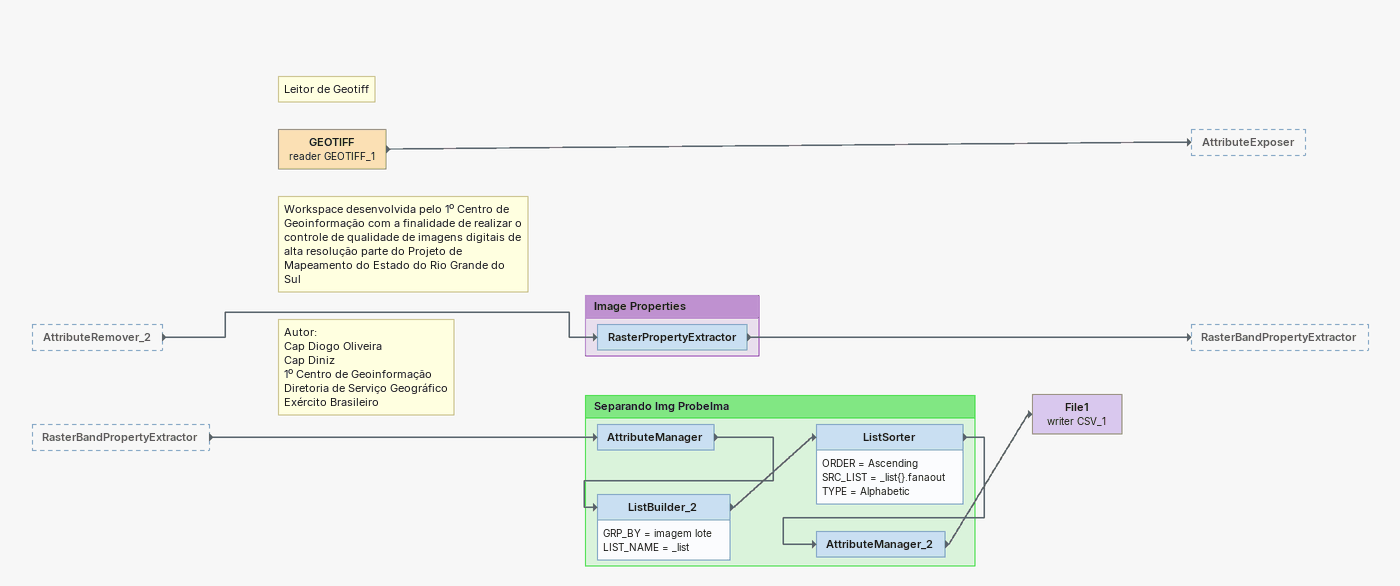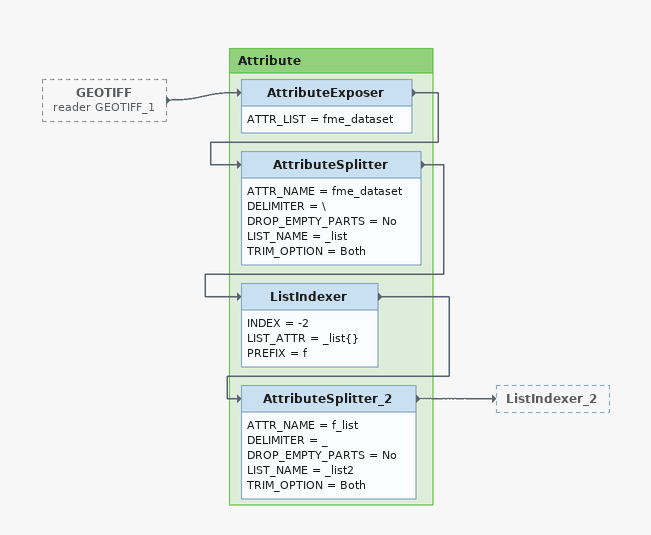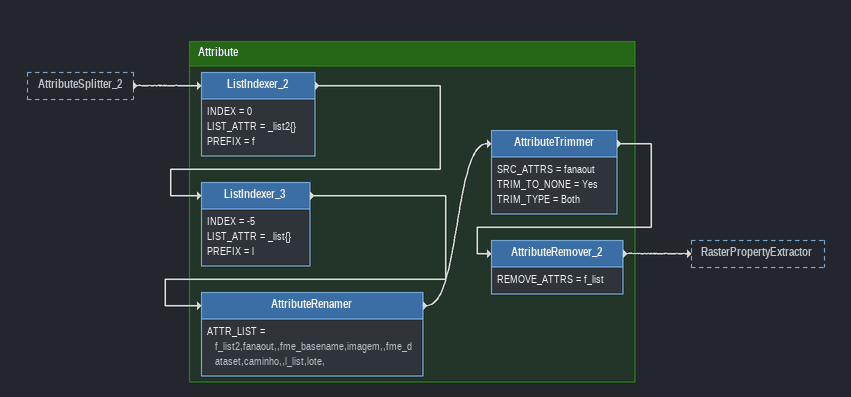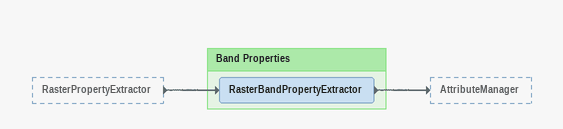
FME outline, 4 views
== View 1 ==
AttributeRemover_2 [outside]
    -> RasterPropertyExtractor
RasterBandPropertyExtractor [outside]
    -> AttributeManager
Note: Workspace desenvolvida pelo 1º Centro de Geoinformação com a finalidade de realizar o controle de qualidade de imagens digitais de alta resolução parte do Projeto de Mapeamento do Estado do Rio Grande do Sul
Note: Autor: / Cap Diogo Oliveira / Cap Diniz / 1º Centro de Geoinformação / Diretoria de Serviço Geográfico / Exército Brasileiro
Note: Leitor de Geotiff
GEOTIFF (reader GEOTIFF_1)
    -> AttributeExposer
File1 (writer CSV_1)

Bookmark: Image Properties
RasterPropertyExtractor
    -> RasterBandPropertyExtractor

Bookmark: Separando Img Probelma
AttributeManager
    -> ListBuilder_2
ListBuilder_2
    GRP_BY = imagem lote
    LIST_NAME = _list
    -> ListSorter
ListSorter
    ORDER = Ascending
    SRC_LIST = _list{}.fanaout
    TYPE = Alphabetic
    -> AttributeManager_2
AttributeManager_2
    -> File1 (writer CSV_1)

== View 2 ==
GEOTIFF (reader GEOTIFF_1) [outside]
    -> AttributeExposer

Bookmark: Attribute
AttributeExposer
    ATTR_LIST = fme_dataset
    -> AttributeSplitter
AttributeSplitter
    ATTR_NAME = fme_dataset
    DELIMITER = \
    DROP_EMPTY_PARTS = No
    LIST_NAME = _list
    TRIM_OPTION = Both
    -> ListIndexer
ListIndexer
    INDEX = -2
    LIST_ATTR = _list{}
    PREFIX = f
    -> AttributeSplitter_2
AttributeSplitter_2
    ATTR_NAME = f_list
    DELIMITER = _
    DROP_EMPTY_PARTS = No
    LIST_NAME = _list2
    TRIM_OPTION = Both
    -> ListIndexer_2

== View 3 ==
AttributeSplitter_2 [outside]
    -> ListIndexer_2

Bookmark: Attribute
ListIndexer_2
    INDEX = 0
    LIST_ATTR = _list2{}
    PREFIX = f
    -> ListIndexer_3
ListIndexer_3
    INDEX = -5
    LIST_ATTR = _list{}
    PREFIX = l
    -> AttributeRenamer
AttributeRenamer
    ATTR_LIST = f_list2,fanaout,,fme_basename,imagem,,fme_dataset,caminho,,l_list,lote,
    -> AttributeTrimmer
AttributeTrimmer
    SRC_ATTRS = fanaout
    TRIM_TO_NONE = Yes
    TRIM_TYPE = Both
    -> AttributeRemover_2
AttributeRemover_2
    REMOVE_ATTRS = f_list
    -> RasterPropertyExtractor

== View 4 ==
RasterPropertyExtractor [outside]
    -> RasterBandPropertyExtractor

Bookmark: Band Properties
RasterBandPropertyExtractor
    -> AttributeManager
